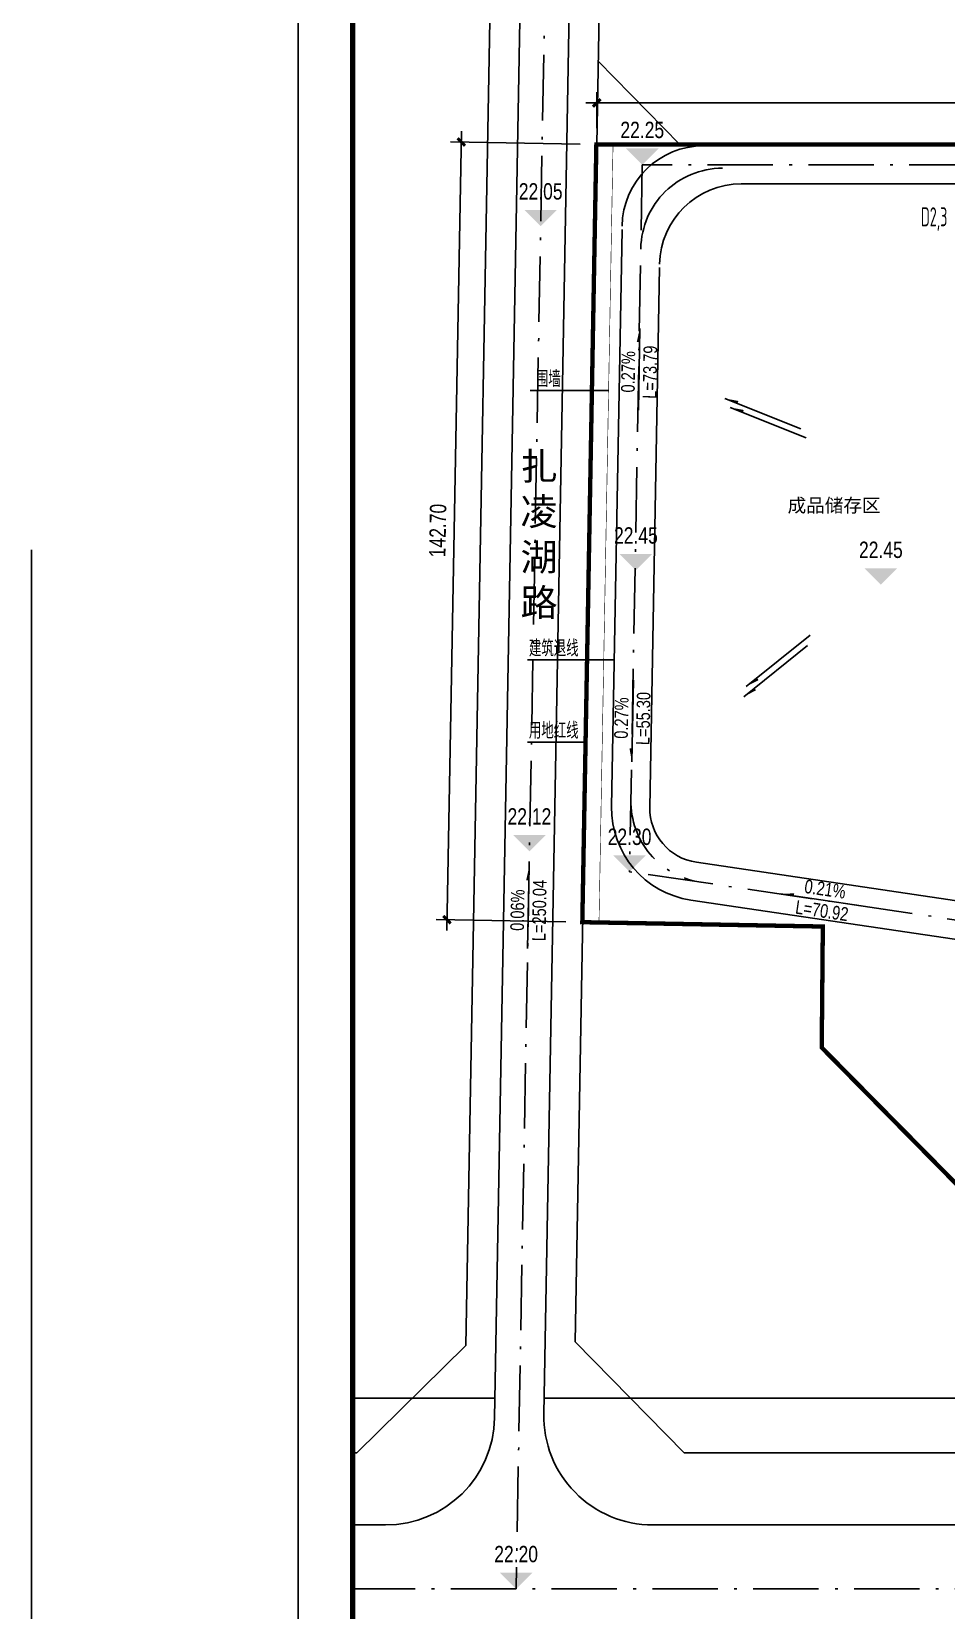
# Model space of a CAD drawing. Header units: millimetres. Extents: x 451834 to 908217, y 418823 to 838421.
# Drawn here: x 451834.3 to 452002.2, y 419096 to 419385.7 of the extents above; entities that cross this region are included whole.
import ezdxf
from ezdxf.enums import TextEntityAlignment as Align

# ---------------------------------------------------------------- set-up
doc = ezdxf.new("R2010")
doc.units = ezdxf.units.MM
doc.header["$LTSCALE"] = 1000
doc.linetypes.add('ACAD_ISO10W100', pattern=[18.5, 12, -3, 0.5, -3])
doc.linetypes.add('DASH', pattern=[0.35, 0.25, -0.1])
for name, color, linetype in [('DIM', 3, 'Continuous'), ('DOTLN', 2, 'DASH'), ('RD-中线', 1, 'Continuous'), ('RD-侧石线', 7, 'Continuous'), ('RD-红线', 5, 'Continuous'), ('TEL_TEXT', 7, 'Continuous'), ('TEL_TITLE', 7, 'Continuous'), ('TEXT_AREA', 3, 'Continuous'), ('TEXT_DOT', 1, 'Continuous'), ('YD-G12', 100, 'Continuous'), ('坡度', 21, 'Continuous'), ('拟选址地藉', 1, 'Continuous'), ('标高', 21, 'Continuous'), ('路名', 5, 'Continuous')]:
    doc.layers.add(name, color=color, linetype=linetype)
doc.styles.add('-黑体', font='simhei_0.ttf')
doc.styles.add('_TEL_DIM', font='tssdeng.shx', dxfattribs={"width": 0.7, "height": 3.5, "bigfont": 'HZTXT.shx'})
doc.styles.add('hz', font='atxt.shx', dxfattribs={"width": 0.8, "bigfont": ' ahztxt.shx'})
doc.styles.add('新宋体', font='NSimSun.ttf')
doc.linetypes.add('weiqiang', pattern='A,2,[55,mytools.shx,S=0.2,R=0,X=0,Y=0],0', length=2)
doc.dimstyles.get("Standard").update_dxf_attribs({"dimtxt": 20, "dimasz": 0.18, "dimexe": 0.18, "dimexo": 0.0625, "dimgap": 0.09, "dimtad": 0, "dimtih": 1, "dimtoh": 1, "dimdec": 0, "dimzin": 0, "dimdsep": 46, "dimtxsty": '-黑体', "dimcen": 0.09, "dimclrd": 1, "dimclre": 1, "dimclrt": 1, "dimadec": 0, "dimazin": 0, "dimtfac": 1, "dimtdec": 0, "dimtofl": 0, "dimtmove": 0, "dimatfit": 3, "dimfxl": 0, "dimtolj": 1, "dimtzin": 0, "dimarcsym": 0})

# ---------------------------------------------------------------- blocks, each defined once
blk = doc.blocks.new('_ArchTick')
at = {"color": 0, "linetype": 'ByBlock', "const_width": 0.4}
blk.add_lwpolyline([(-0.5, -0.5), (0.5, 0.5)], dxfattribs=at)
blk = doc.blocks.new('*D44')
at = {"layer": 'Defpoints', "color": 0, "transparency": 16777216}
for p in [(451938.01, 419372.59), (451938.01, 419364.98), (452227.91, 419364.91)]:
    blk.add_point(p, dxfattribs=at)
at = {"layer": 'DIM', "color": 83, "lineweight": -2, "transparency": 16777216}
for p, q in [((451938.01, 419367.98), (451938.01, 419374.59)), ((452227.91, 419367.91), (452227.91, 419374.53)), ((452229.91, 419372.53), (451936.01, 419372.6))]:
    blk.add_line(p, q, dxfattribs=at)
at = {"layer": 'DIM', "color": 83, "lineweight": -2, "transparency": 16777216, "xscale": 1.4, "yscale": 1.4, "zscale": 1.4}
for p, rotation in [((451938.01, 419372.59), 179.9869050054427), ((452227.91, 419372.53), 359.9869050054427)]:
    blk.add_blockref('_ArchTick', p, dxfattribs=dict(at, rotation=rotation))
at = {"layer": 'DIM', "color": 7, "transparency": 16777216, "insert": (452090.81, 419375.56), "char_height": 3, "attachment_point": 5, "rotation": 359.9869, "style": 'hz'}
blk.add_mtext('\\A1;289.89', dxfattribs=at)
blk = doc.blocks.new('*D47')
at = {"color": 83, "lineweight": -2, "transparency": 16777216}
for p, q in [((451910.51, 419220.75), (451913.22, 419367.42)), ((451935.01, 419365.02), (451911.19, 419365.46)), ((451932.38, 419222.35), (451908.55, 419222.79))]:
    blk.add_line(p, q, dxfattribs=at)
at = {"layer": 'Defpoints', "color": 0, "transparency": 16777216}
for p in [(451913.18, 419365.42), (451938.01, 419364.97), (451935.38, 419222.29)]:
    blk.add_point(p, dxfattribs=at)
at = {"color": 83, "lineweight": -2, "transparency": 16777216, "xscale": 1.4, "yscale": 1.4, "zscale": 1.4}
for p, rotation in [((451913.18, 419365.42), 88.94202844492983), ((451910.55, 419222.75), 268.9420284449298)]:
    blk.add_blockref('_ArchTick', p, dxfattribs=dict(at, rotation=rotation))
at = {"color": 7, "transparency": 16777216, "insert": (451908.87, 419294.14), "char_height": 3, "attachment_point": 5, "rotation": 88.942, "style": 'hz'}
blk.add_mtext('\\A1;142.70', dxfattribs=at)
blk = doc.blocks.new('yadhdim2')
at = {"color": 0}
blk.add_solid([(-300, 300), (300, 300), (0, 0)], dxfattribs=at)
at = {"color": 0, "style": 'hz', "width": 0.8}
blk.add_attdef('室外标高', text='', height=300, dxfattribs=at).set_placement((0, 400), align=Align.BOTTOM_CENTER)
blk = doc.blocks.new('yadjzpd')
at = {"color": 0}
blk.add_line((0, 0), (1500, 0), dxfattribs=at)
blk.add_solid([(1250, 50), (1250, 0), (1500, 0)], dxfattribs=at)
at = {"color": 0, "style": 'hz', "width": 0.8}
for tag, p in [('坡度', (700, 200)), ('备注', (700, -200))]:
    blk.add_attdef(tag, text='', height=250, dxfattribs=at).set_placement(p, align=Align.MIDDLE_CENTER)

msp = doc.modelspace()

# ---------------------------------------------------------------- linework, layer by layer
for p, q in [((452223.373, 419364.743), (451957.667, 419364.743)), ((452168.577, 419357.743), (451964.542, 419357.743)), ((451942.669, 419349.388), (451940.76, 419243.482)), ((451949.544, 419342.388), (451947.759, 419243.356)), ((452014.712, 419224.64), (451956.294, 419233.283)), ((452014.197, 419217.64), (451955.269, 419226.359))]:
    msp.add_line(p, q)
at = {"color": 4, "linetype": 'weiqiang', "ltscale": 3, "const_width": 0.1}
msp.add_lwpolyline([(452078.104, 419173.566), (452066.534, 419168.267), (452009.166, 419169.002), (451979.295, 419199.286), (451979.495, 419221.496), (451938.438, 419222.237), (451941.011, 419364.966), (452223.904, 419364.966), (452223.874, 419363.28)], dxfattribs=at)
for centre, radius, start, end in [((451957.667, 419349.743), 15, 90, 178.96711), ((451964.542, 419342.743), 15, 90, 178.96711), ((451957.757, 419243.176), 17, 178.96711, 261.58428), ((451957.757, 419243.176), 10, 178.96711, 261.58428)]:
    msp.add_arc(centre, radius, start, end)
at = {"layer": 'DOTLN', "linetype": 'DASH'}
msp.add_lwpolyline([(451834.349, 418822.772), (453905.177, 418822.772), (453905.177, 419640.592), (451834.349, 419640.592)], close=True, dxfattribs=at)
at = {"layer": 'RD-中线', "linetype": 'ACAD_ISO10W100', "ltscale": 0.001}
for p, q in [((451946.384, 419361.243), (451944.046, 419231.557)), ((452247.841, 419361.243), (451946.372, 419361.243)), ((452014.199, 419221.178), (451944.046, 419231.557))]:
    msp.add_line(p, q, dxfattribs=at)
at = {"layer": 'RD-中线', "linetype": 'ACAD_ISO10W100', "ltscale": 0.001, "flags": 128}
for points in [[(451930.308, 419492.379), (451923.232, 419099.966)], [(452293.232, 419099.966), (451893.232, 419099.966)]]:
    msp.add_lwpolyline(points, dxfattribs=at)
at = {"layer": 'RD-中线', "linetype": 'ACAD_ISO10W100', "ltscale": 0.1}
msp.add_arc((451961.104, 419345.618), 15, 90, 178.96711, dxfattribs=at)
at = {"layer": 'RD-中线', "linetype": 'ACAD_ISO10W100', "ltscale": 0.001}
msp.add_arc((451959.281, 419244.466), 15, 178.96711, 261.58428, dxfattribs=at)
at = {"layer": 'RD-侧石线', "ltscale": 0.6}
msp.add_line((452078.104, 419111.716), (451948.308, 419111.716), dxfattribs=at)
at = {"layer": 'RD-侧石线', "ltscale": 5, "flags": 128}
for points in [[(451925.807, 419492.379), (451919.297, 419131.356)], [(451931.84, 419327.737), (451928.311, 419132.077)]]:
    msp.add_lwpolyline(points, dxfattribs=at)
at = {"layer": 'RD-侧石线', "ltscale": 10, "flags": 128}
msp.add_lwpolyline([(451934.809, 419492.379), (451931.84, 419327.737)], dxfattribs=at)
at = {"layer": 'RD-侧石线', "ltscale": 0.6}
for points in [[(451899.3, 419111.716, 0.4089422), (451919.297, 419131.356, 0.4089422)], [(451899.3, 419111.716, 0.4089422), (451919.297, 419131.356, 0.4089422)], [(451928.311, 419132.077, 0.4195047), (451948.308, 419111.716, 0.4195047)]]:
    msp.add_lwpolyline(points, format="xyb", dxfattribs=at)
msp.add_lwpolyline([(451899.3, 419111.716), (451893.232, 419111.716)], dxfattribs=at)
at = {"layer": 'RD-红线', "ltscale": 10, "flags": 128}
for points in [[(451920.306, 419492.379), (451914.035, 419144.606)], [(451940.31, 419492.379), (451938.012, 419364.966)], [(451937.238, 419322.069), (451934.051, 419145.327)], [(451894.038, 419124.966), (451893.232, 419124.966)], [(452084.104, 419124.966), (451954.048, 419124.966)]]:
    msp.add_lwpolyline(points, dxfattribs=at)
at = {"layer": 'RD-红线'}
for points in [[(451938.287, 419380.237), (451953.285, 419364.966, 0.4195047)], [(451934.051, 419145.327), (451954.048, 419124.966, 0.4195047)], [(451894.038, 419124.966), (451914.035, 419144.606, 0.4089422)]]:
    msp.add_lwpolyline(points, format="xyb", dxfattribs=at)
at = {"layer": 'TEL_TITLE'}
msp.add_lwpolyline([(451883.232, 418951.876), (452303.232, 418951.876), (452303.232, 419545.876), (451883.232, 419545.876)], close=True, dxfattribs=at)
at = {"layer": 'TEL_TITLE', "const_width": 1}
msp.add_lwpolyline([(451893.232, 418961.876), (452293.232, 418961.876), (452293.232, 419520.876), (451893.232, 419520.876)], close=True, dxfattribs=at)
at = {"layer": 'TEXT_DOT'}
for points in [[(451925.836, 419319.844), (451940.198, 419319.844)], [(451941.261, 419270.428), (451925.322, 419270.428)], [(451936.085, 419255.346), (451925.322, 419255.346)]]:
    msp.add_lwpolyline(points, dxfattribs=at)
at = {"layer": 'YD-G12', "flags": 128}
for points in [[(451919.362, 419134.966), (451893.232, 419134.966)], [(452236.225, 419134.966), (451928.363, 419134.966)]]:
    msp.add_lwpolyline(points, dxfattribs=at)
at = {"layer": '拟选址地藉', "color": 1, "linetype": 'DASH', "ltscale": 0.01, "const_width": 0.8}
msp.add_lwpolyline([(451937.951, 419364.981), (452227.843, 419364.981), (452224.259, 419166.206), (452009.166, 419169.002), (451979.295, 419199.286), (451979.495, 419221.497), (451935.377, 419222.293)], close=True, dxfattribs=at)
at = {"layer": '拟选址地藉', "color": 5}
msp.add_lwpolyline([(451937.951, 419364.981), (452227.843, 419364.981), (452224.259, 419166.206), (452009.166, 419169.002), (451979.295, 419199.286), (451979.495, 419221.497), (451935.377, 419222.293)], close=True, dxfattribs=at)

# ---------------------------------------------------------------- block references
at = {"layer": '坡度'}
for p, xscale, yscale, zscale, rotation, values in [((451945.673, 419316.231), 0.01000000000000055, 0.01000000000000055, 0.01000000000000055, 89.09653621981917, {'坡度': '0.27%', '备注': 'L=73.79'}), ((451925.35, 419217.468), 0.01000000000000047, 0.01000000000000047, 0.01000000000000047, 88.96689231581728, {'坡度': '0.06%', '备注': 'L=250.04'})]:
    msp.add_blockref('yadjzpd', p, dxfattribs=dict(at, xscale=xscale, yscale=yscale, zscale=zscale, rotation=rotation)).add_auto_attribs(values)
for p, xscale, yscale, zscale, rotation in [((451975.433, 419312.807), -0.01000000000420489, 0.01000000001771895, 0.01, 338.2120025914843), ((451976.421, 419311.157), -0.01000000000420489, 0.01000000001771895, 0.01, 338.2120025914843), ((451976.686, 419273.056), 0.009999999960528595, 0.009999999960528595, 0.009999999960528595, 218.7709759607045), ((451977.149, 419274.922), 0.009999999960528595, 0.009999999960528595, 0.009999999960528595, 218.7709759607045)]:
    msp.add_blockref('yadjzpd', p, dxfattribs=dict(at, xscale=xscale, yscale=yscale, zscale=zscale, rotation=rotation))
ref = msp.add_blockref('yadjzpd', (451944.785, 419266.698), dxfattribs=dict(at, xscale=-0.01000000000086573, yscale=0.01000000000023508, zscale=0.01, rotation=88.79442134113408))
ref.add_attrib('坡度', '0.27%', dxfattribs={"layer": '0', "color": 0, "height": 2.5, "rotation": 88.79442, "style": 'hz', "width": 0.8}).set_placement((451942.542, 419259.743), align=Align.MIDDLE_CENTER)
ref.add_attrib('备注', 'L=55.30', dxfattribs={"layer": '0', "color": 0, "height": 2.5, "rotation": 88.79442, "style": 'hz', "width": 0.8}).set_placement((451946.541, 419259.659), align=Align.MIDDLE_CENTER)
ref = msp.add_blockref('yadjzpd', (451986.542, 419225.27), dxfattribs=dict(at, xscale=-0.00999999999546905, yscale=0.01000000004441613, zscale=0.01, rotation=351.5842834633881))
ref.add_attrib('坡度', '0.21%', dxfattribs={"layer": '0', "color": 0, "height": 2.5, "rotation": 351.58428, "style": 'hz', "width": 0.8}).set_placement((451979.924, 419228.368), align=Align.MIDDLE_CENTER)
ref.add_attrib('备注', 'L=70.92', dxfattribs={"layer": '0', "color": 0, "height": 2.5, "rotation": 351.58428, "style": 'hz', "width": 0.8}).set_placement((451979.338, 419224.411), align=Align.MIDDLE_CENTER)
at = {"layer": '标高', "xscale": 0.01000000000931323, "yscale": 0.01000000000931323, "zscale": 0.01000000000931323}
for p, values in [((451946.372, 419361.243), {'室外标高': '22.25'}), ((451927.74, 419349.966), {'室外标高': '22.05'}), ((451945.209, 419286.842), {'室外标高': '22.45'}), ((451990.143, 419284.212), {'室外标高': '22.45'}), ((451925.672, 419235.298), {'室外标高': '22.12'}), ((451944.046, 419231.557), {'室外标高': '22.30'}), ((451923.232, 419099.966), {'室外标高': '22.20'})]:
    msp.add_blockref('yadhdim2', p, dxfattribs=at).add_auto_attribs(values)

# ---------------------------------------------------------------- texts
at = {"layer": 'TEL_TEXT', "style": '_TEL_DIM', "width": 0.56}
msp.add_text('D2,3', height=3.5, dxfattribs=at).set_placement((451997.499, 419349.953))
at = {"layer": 'TEXT_AREA', "style": '新宋体'}
msp.add_text('成品储存区', height=2.5, dxfattribs=at).set_placement((451981.56, 419298.758), align=Align.MIDDLE_CENTER)
at = {"layer": 'TEXT_DOT', "style": 'hz', "width": 0.8}
for s, p in [('围墙', (451931.41, 419320.444)), ('建筑退线', (451934.695, 419271.028)), ('用地红线', (451934.695, 419255.946))]:
    msp.add_text(s, height=3, dxfattribs=at).set_placement(p, align=Align.RIGHT)
at = {"layer": '路名', "insert": (451924.033, 419308.447), "char_height": 5, "width": 133.67346, "attachment_point": 1, "style": '新宋体'}
msp.add_mtext('扎\\P凌\\P湖\\P路', dxfattribs=at)

# ---------------------------------------------------------------- dimensions: what is measured, and where the dimension line sits
dim = msp.add_aligned_dim(p1=(451935.377, 419222.292), p2=(451938.012, 419364.966), distance=24.831, dimstyle='Standard', override={"dimtxt": 3, "dimasz": 1.4, "dimexe": 2, "dimexo": 3, "dimgap": 1.5, "dimtad": 1, "dimtih": 0, "dimtoh": 0, "dimdec": 2, "dimtxsty": 'hz', "dimblk1": 'ArchTick', "dimblk2": 'ArchTick', "dimsah": 1, "dimcen": 2, "dimdle": 2, "dimclrd": 83, "dimclre": 83, "dimclrt": 7, "dimtix": 1, "dimtofl": 1, "dimtmove": 2})
dim.commit()
dim.dimension.update_dxf_attribs({"geometry": '*D47', "text_midpoint": (451908.868, 419294.143)})
at = {"layer": 'DIM'}
dim = msp.add_linear_dim(base=(451938.014, 419372.595), p1=(452227.905, 419364.913), p2=(451938.012, 419364.979), angle=179.98691, dimstyle='Standard', override={"dimtxt": 3, "dimasz": 1.4, "dimexe": 2, "dimexo": 3, "dimgap": 1.5, "dimtad": 1, "dimtih": 0, "dimtoh": 0, "dimdec": 2, "dimtxsty": 'hz', "dimblk1": 'ArchTick', "dimblk2": 'ArchTick', "dimsah": 1, "dimcen": 2, "dimdle": 2, "dimclrd": 83, "dimclre": 83, "dimclrt": 7, "dimtix": 1, "dimtofl": 1, "dimtmove": 2}, dxfattribs=at)
dim.commit()
dim.dimension.update_dxf_attribs({"geometry": '*D44', "text_midpoint": (452090.811, 419375.562), "dimtype": 129})

doc.saveas('drawing.dxf')
